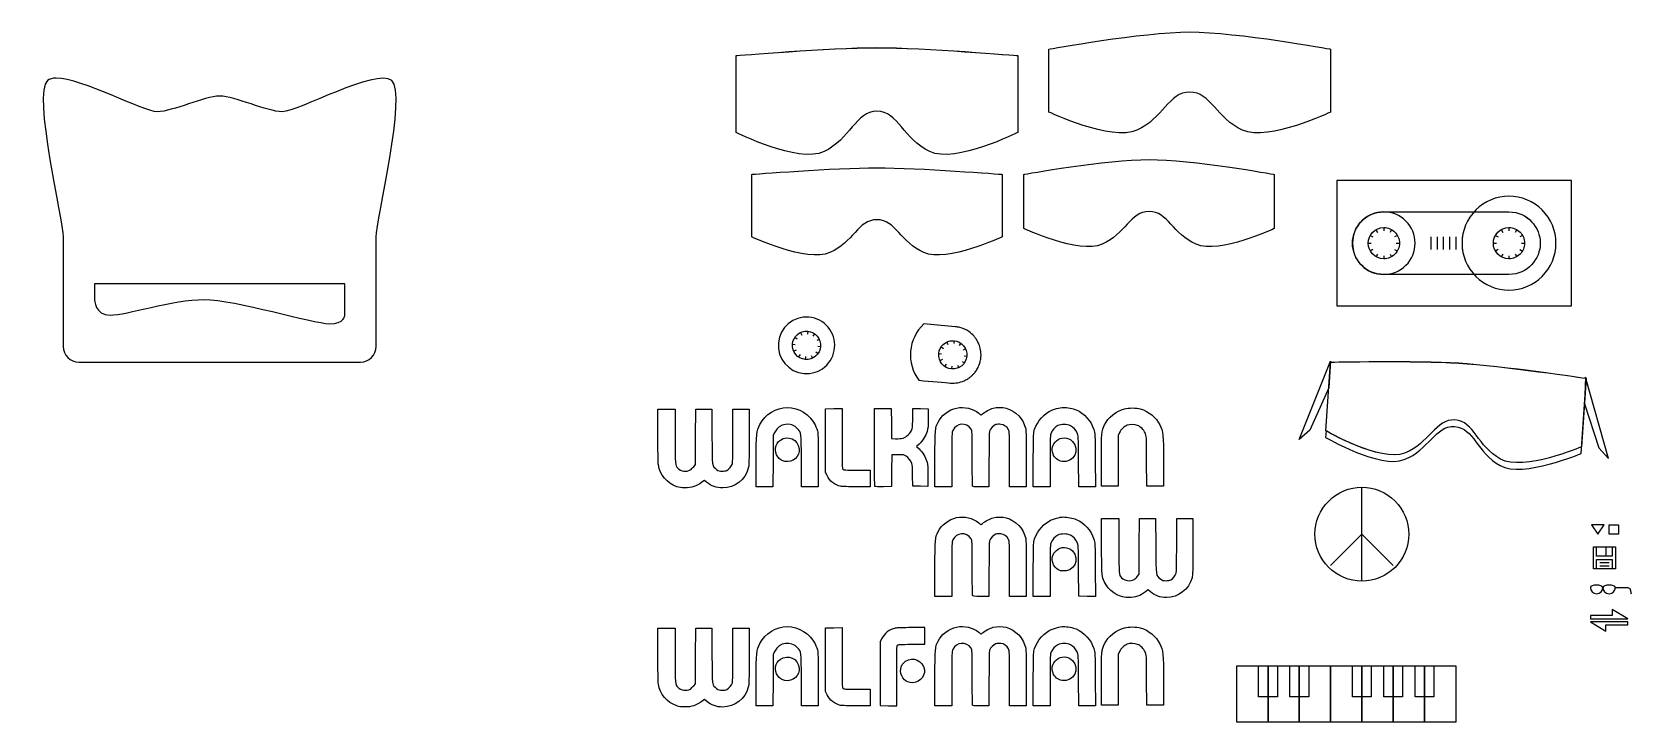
# Model space of a CAD drawing. Extents: x 40 to 551, y 75 to 295.
import ezdxf

# ---------------------------------------------------------------- set-up
doc = ezdxf.new("R2010")
doc.units = 0
doc.layers.add('Draft', color=7, linetype='CONTINUOUS')
doc.layers.add('Outline', color=7, linetype='CONTINUOUS')

msp = doc.modelspace()

# ---------------------------------------------------------------- linework, layer by layer
at = {"layer": 'Draft', "color": 7}
for points in [[(265, 263.406729), (265, 287.933751)], [(355, 287.933751), (355, 263.406729)], [(365, 269.899057), (365, 290)], [(455, 290), (455, 269.899057)], [(270, 229.999998), (270, 250)], [(350, 250), (350, 229.999998)], [(356.99256, 232.645831), (356.99256, 250)], [(436.99256, 250), (436.99256, 232.645831)], [(471.999598, 237.999719), (511.99974, 237.999719)], [(471.999998, 237.999998), (512, 237.999998)], [(467.669874, 230.500003), (468.535897, 230.000003)], [(469.499995, 232.330124), (469.999993, 231.464099)], [(471.999998, 233.000001), (471.999996, 232.000003)], [(474.500001, 232.33013), (474, 231.464107)], [(476.330122, 230.499997), (475.464097, 229.999999)], [(486.999996, 230), (486.999996, 226)], [(488.999997, 230), (488.999997, 226)], [(491, 230), (491, 226)], [(493, 230), (493, 226)], [(495, 230), (495, 226)], [(497, 230), (497, 226)], [(507.669876, 230.500003), (508.535898, 230.000002)], [(509.499996, 232.330112), (509.999993, 231.464088)], [(511.999999, 233.000001), (511.999997, 232.000003)], [(514.500002, 232.330129), (514.000001, 231.464107)], [(516.330122, 230.499985), (515.464097, 229.999988)], [(466.999998, 228.000002), (467.999996, 228)], [(468.535892, 225.999996), (467.669867, 225.499999)], [(475.464104, 226.000003), (476.330126, 225.500002)], [(475.999999, 228.000002), (476.999997, 228)], [(506.999999, 228.000002), (507.999997, 228)], [(508.535892, 225.999984), (507.669868, 225.499987)], [(515.464105, 226.000003), (516.330128, 225.500002)], [(516, 228.000002), (516.999998, 228)], [(470, 224.5359), (469.5, 223.669877)], [(471.999998, 224), (471.999996, 223.000002)], [(473.999996, 224.535895), (474.499993, 223.66987)], [(510.000002, 224.5359), (509.500001, 223.669877)], [(511.999999, 224), (511.999997, 223.000002)], [(513.999996, 224.535883), (514.499993, 223.669858)], [(140, 205), (140, 215), (60, 215), (60, 210.000001)], [(285.601019, 199.447639), (285.983394, 198.629522)], [(287.902468, 199.855552), (287.824555, 198.955854)], [(335.037206, 201.31198), (325.000011, 202.181372)], [(339.413666, 199.74349), (339.413198, 199.74349)], [(283.014414, 195.746603), (283.914113, 195.668691)], [(283.81188, 197.943669), (284.552085, 197.426346)], [(290.099532, 199.058096), (289.582209, 198.31789)], [(291.603499, 197.268935), (290.785382, 196.886559)], [(291.111718, 195.04541), (292.011416, 194.967497)], [(330.556999, 194.90147), (331.297204, 194.384148)], [(332.346209, 196.405436), (332.728584, 195.587319)], [(334.64764, 196.813338), (334.569728, 195.91364)], [(336.844651, 196.015897), (336.327328, 195.275692)], [(338.348689, 194.226732), (337.530572, 193.844356)], [(343.008915, 194.483621), (343.008915, 194.484086)], [(284.240432, 193.827535), (283.422314, 193.44516)], [(285.443628, 192.396222), (284.926306, 191.656016)], [(287.201273, 191.758249), (287.123362, 190.85855)], [(289.042419, 192.084572), (289.424794, 191.266454)], [(290.473753, 193.287765), (291.213959, 192.770443)], [(329.759587, 192.70439), (330.659285, 192.626477)], [(330.985622, 190.785332), (330.167504, 190.402957)], [(332.188748, 189.354023), (331.671425, 188.613818)], [(337.218872, 190.245567), (337.959077, 189.728243)], [(337.85689, 192.003196), (338.756589, 191.925284)], [(343.14005, 190.696568), (343.14005, 190.697035)], [(453.52131, 168.041749), (454.999992, 189.999999)], [(333.946446, 188.716035), (333.868534, 187.816336)], [(335.787609, 189.042369), (336.169984, 188.224251)], [(338.059377, 184.110415), (338.059843, 184.110881)], [(340.560276, 185.862305), (340.560276, 185.862772)], [(341.413822, 186.835318), (341.414288, 186.835317)], [(536.637391, 184.850865), (535.158709, 162.892616)], [(535.04994, 160.80315), (536.5284, 182.7615)], [(536.49688, 182.76615), (535.15898, 162.89242)], [(536.4969, 182.7665), (536.49688, 182.76615)], [(240.003, 166.66997), (240, 175), (242.7623, 175), (245.52459, 175), (245.52459, 166.27295)], [(251.46475, 156.5862), (251.99871, 157.24948), (252.04781, 166.12474), (252.09691, 175), (254.67318, 175), (257.24945, 175), (257.30005, 166.23836)], [(263.99642, 166.58364), (263.99739, 175), (266.58703, 175), (269.17668, 175), (269.17668, 166.05883)], [(294.06628, 153.73096), (293.60529, 154.71443), (293.60529, 164.90037), (293.60529, 175.08632), (296.2381, 175.13402), (298.87091, 175.18172), (298.87091, 165.60785)], [(309.2295, 162.77116), (309.2295, 175.17269), (311.90274, 175.17269), (314.57598, 175.17269), (314.62188, 170.38184), (314.66778, 165.591), (315.9626, 165.5348)], [(321.48718, 172.36014), (321.48718, 175.18215), (323.94735, 175.13425), (326.40752, 175.08635), (326.40752, 172.0651)], [(277.35208, 167.63119), (276.85889, 166.62681), (276.80789, 158.38309), (276.75689, 150.13938), (274.08874, 150.13938), (271.42058, 150.13938), (271.42358, 158.21045), (271.42364, 158.21045)], [(323.51297, 163.79644), (322.71532, 163.03777), (323.48133, 162.2933)], [(387.53475, 167.49868), (387.09159, 166.56194), (387.09159, 158.43702), (387.09159, 150.31209), (384.41562, 150.31209), (381.73965, 150.31209), (381.73963, 158.56267)], [(453.55207, 168.02441), (453.41255, 165.95219)], [(291.27461, 158.40269), (291.27461, 150.13938), (288.60487, 150.13938), (285.93513, 150.13938), (285.88573, 158.55574)], [(316.68973, 160.41017), (314.74093, 160.41117), (314.70433, 155.3182), (314.66773, 150.22522), (312.06801, 150.17772)], [(333.92126, 158.8148), (333.91726, 150.13948), (331.24129, 150.13948), (328.56533, 150.13948), (328.56554, 158.99428)], [(345.82985, 158.74588), (345.82985, 150.13948), (343.25868, 150.13948)], [(357.74223, 158.93579), (357.74223, 150.13948), (355.06626, 150.13948), (352.39029, 150.13948), (352.39029, 158.88978)], [(379.80221, 158.72215), (379.85841, 150.12688), (377.18269, 150.14838), (374.50696, 150.16988), (374.45466, 158.39837)], [(303.63093, 155.4914), (307.84835, 155.4914), (307.84835, 152.81543), (307.84835, 150.13946), (303.48911, 150.15836)], [(326.32119, 153.6984), (326.32119, 150.30257), (323.90822, 150.35047), (321.49525, 150.39837), (321.43495, 153.76491)], [(365.34234, 158.38315), (365.33834, 150.13944), (362.66237, 150.13944), (359.9864, 150.13944), (359.98659, 158.40274)], [(401.5936, 158.17463), (401.5936, 150.31208), (398.92559, 150.31208), (396.25758, 150.31208), (396.20648, 158.38315)], [(246.03851, 150.187), (246.03811, 150.187)], [(255.58905, 151.63016), (254.86335, 152.22107), (254.05241, 151.60207)], [(309.34888, 150.24962), (309.34891, 150.25021)], [(465, 120), (465, 150)], [(381.81788, 131.66997), (381.81488, 140), (384.57718, 140), (387.33947, 140), (387.33947, 131.27295)], [(393.27963, 121.5862), (393.81359, 122.24948), (393.86269, 131.12474), (393.91179, 140), (396.48806, 140), (399.06433, 140), (399.11493, 131.23836)], [(405.8113, 131.58364), (405.81228, 140), (408.40192, 140), (410.99157, 140), (410.99157, 131.05883)], [(455, 124.99999), (465, 135), (475, 124.99999)], [(333.92126, 123.8148), (333.91726, 115.13948), (331.24129, 115.13948), (328.56533, 115.13948), (328.56554, 123.99428)], [(345.82985, 123.74588), (345.82985, 115.13948), (343.25868, 115.13948)], [(357.74223, 123.93579), (357.74223, 115.13948), (355.06626, 115.13948), (352.39029, 115.13948), (352.39029, 123.88978)], [(365.34234, 123.38315), (365.33834, 115.13944), (362.66236, 115.13944), (359.98639, 115.13944), (359.98659, 123.40274)], [(379.80221, 123.72215), (379.85841, 115.12688), (377.18269, 115.14838), (374.50696, 115.16988), (374.45466, 123.39837)], [(541.000009, 125.94494), (544.00001, 125.94494)], [(541.000009, 124.94494), (544.00001, 124.94494)], [(546, 118), (550, 118)], [(387.8534, 115.187), (387.85299, 115.187)], [(397.40394, 116.63016), (396.67824, 117.22107), (395.8673, 116.60207)], [(240.003, 96.66997), (240, 105), (242.7623, 105), (245.52459, 105), (245.52459, 96.27295)], [(251.46475, 86.5862), (251.99871, 87.24948), (252.04781, 96.12474), (252.09691, 105), (254.67318, 105), (257.24945, 105), (257.30005, 96.23836)], [(263.99642, 96.58364), (263.9974, 105), (266.58704, 105), (269.17669, 105), (269.17669, 96.05883)], [(294.06628, 83.73096), (293.60529, 84.71443), (293.60529, 94.90037), (293.60529, 105.08632), (296.2381, 105.13402), (298.87091, 105.18172), (298.87091, 95.60785)], [(321.09321, 99.82978), (325.31063, 99.82978), (325.31063, 102.50575), (325.31063, 105.18172), (320.95139, 105.16282)], [(277.35208, 97.63119), (276.85889, 96.62681), (276.80789, 88.38309), (276.75689, 80.13938), (274.08874, 80.13938), (271.42058, 80.13938), (271.42358, 88.21045), (271.42364, 88.21045)], [(311.52856, 101.59022), (311.06757, 100.60675), (311.06757, 90.42081), (311.06757, 80.23486), (313.70038, 80.18716), (316.33319, 80.13946), (316.33319, 89.71333)], [(387.53475, 97.52851), (387.09159, 96.59177), (387.09159, 88.46685), (387.09159, 80.34192), (384.41562, 80.34192), (381.73965, 80.34192), (381.73963, 88.5925)], [(291.27461, 88.40269), (291.27461, 80.13938), (288.60487, 80.13938), (285.93513, 80.13938), (285.88573, 88.55574)], [(333.92126, 88.8148), (333.91726, 80.13948), (331.24129, 80.13948), (328.56533, 80.13948), (328.56554, 88.99428)], [(345.82985, 88.74588), (345.82985, 80.13948), (343.25868, 80.13948)], [(357.74223, 88.93579), (357.74223, 80.13948), (355.06626, 80.13948), (352.39029, 80.13948), (352.39029, 88.88978)], [(365.34234, 88.38315), (365.33834, 80.13944), (362.66236, 80.13944), (359.98638, 80.13944), (359.98659, 88.40274)], [(379.80221, 88.72215), (379.85841, 80.12688), (377.18269, 80.14838), (374.50696, 80.16988), (374.45466, 88.39837)], [(401.5936, 88.20446), (401.5936, 80.34191), (398.92559, 80.34191), (396.25758, 80.34191), (396.20648, 88.41298)], [(255.58906, 81.63016), (254.86336, 82.22107), (254.05242, 81.60207)], [(303.63093, 85.4914), (307.84835, 85.4914), (307.84835, 82.81543), (307.84835, 80.13946), (303.48911, 80.15836)], [(246.03852, 80.187), (246.03811, 80.187)]]:
    msp.add_lwpolyline(points, dxfattribs=at)
for points in [[(456.999998, 247.999625), (456.999998, 207.999999), (531.99956, 207.999999), (531.99956, 247.999625)], [(511.99991, 243.000072)], [(471.999598, 237.999719)], [(471.999766, 237.999863)], [(471.999998, 237.999998)], [(471.999766, 233.000166)], [(511.99991, 233.000166)], [(287.902276, 199.855724)], [(288.291805, 204.353953)], [(334.328336, 196.829565)], [(455, 190.26458), (454.47083, 181.7494), (448.4125, 168.27202), (445, 165.26458)], [(536.46145, 185.15772), (536.10288, 176.63365), (540.72787, 162.59967), (543.80937, 159.25389)], [(280.61209, 158.2707)], [(369.21586, 158.2547)], [(298.42326, 150.31737)], [(540.3906, 135), (542.39061, 138), (538.39061, 138)], [(544, 138), (547, 138), (547, 135), (544, 135)], [(480, 135)], [(539.00001, 130.94494), (546.00001, 130.94494), (546.00001, 123.94494), (539.00001, 123.94494)], [(540.00001, 130.94494), (543.00001, 130.94494), (543.00001, 127.94494), (540.00001, 127.94494), (540.00001, 130.94494), (545.00001, 130.94494), (545.00001, 127.94494), (540.00001, 127.94494)], [(369.21586, 123.2547)], [(540.00001, 126.94494), (545.00001, 126.94494), (545.00001, 123.94494), (540.00001, 123.94494)], [(538, 117.999999)], [(542, 118)], [(544.99995, 111.00017), (544.99995, 108.99977), (537.99986, 108.99977), (537.99986, 107.99983), (550.00017, 107.99983)], [(315.88554, 105.00381)], [(537.99986, 106.9999), (543.00007, 104.00008), (543.00007, 105.99996), (550.00017, 105.99996), (550.00017, 106.9999)], [(424.99999, 93), (434.99999, 93), (434.99999, 75), (424.99999, 75)], [(431.99999, 93), (437.99999, 93), (437.99999, 83), (431.99999, 83)], [(434.99999, 93), (444.99999, 93), (444.99999, 75), (434.99999, 75)], [(441.99999, 93), (447.99999, 93), (447.99999, 83), (441.99999, 83)], [(444.99999, 93), (454.99999, 93), (454.99999, 75), (444.99999, 75)], [(454.99999, 93), (464.99999, 93), (464.99999, 75), (454.99999, 75)], [(461.99999, 93), (467.99999, 93), (467.99999, 83), (461.99999, 83)], [(464.99999, 93), (474.99999, 93), (474.99999, 75), (464.99999, 75)], [(471.99999, 93), (477.99999, 93), (477.99999, 83), (471.99999, 83)], [(474.99999, 93), (484.99999, 93), (484.99999, 75), (474.99999, 75)], [(481.99999, 93), (487.99999, 93), (487.99999, 83), (481.99999, 83)], [(484.99999, 93), (494.99999, 93), (494.99999, 75), (484.99999, 75)], [(280.61209, 88.2707)], [(320.61209, 87.60925)], [(369.21586, 88.2547)], [(298.42326, 80.31737)]]:
    msp.add_lwpolyline(points, close=True, dxfattribs=at)
for points in [[(365, 290), (365, 290), (394.88328, 295.484926), (410, 295.484926)], [(410, 295.484926), (425.11674, 295.484926), (455, 290), (455, 290)], [(265, 287.933751), (265, 287.933751), (294.88327, 290.496313), (310, 290.496313)], [(265, 287.933751), (265, 287.933751), (294.97662, 290.447293), (310, 290.447293)], [(310, 290.496313), (325.11674, 290.496313), (355, 287.933751), (355, 287.933751)], [(310, 290.447293), (325.02338, 290.447293), (355, 287.933751), (355, 287.933751)], [(410, 276.271998), (403.2396, 276.271998), (401.45929, 267.825149), (393.125, 264.107668)], [(426.875, 264.107668), (418.54072, 267.825149), (416.76041, 276.271998), (410, 276.271998)], [(310, 270.154217), (303.2396, 270.154217), (301.45928, 261.210939), (293.125, 257.274976)], [(326.875, 257.274976), (318.54072, 261.210939), (316.76041, 270.154217), (310, 270.154217)], [(393.125, 264.107668), (384.79072, 260.390191), (365, 269.899057), (365, 269.899057)], [(455, 269.899057), (455, 269.899057), (435.20928, 260.390191), (426.875, 264.107668)], [(293.125, 257.274976), (284.79072, 253.339016), (265, 263.406729), (265, 263.406729)], [(355, 263.406729), (355, 263.406729), (335.20928, 253.339016), (326.875, 257.274976)], [(270, 250), (270, 250), (296.56291, 252.089583), (310, 252.089583)], [(310, 252.089583), (323.4371, 252.089583), (350, 250), (350, 250)], [(356.99256, 250), (356.99256, 250), (383.55547, 254.735416), (396.99256, 254.735416)], [(396.99256, 254.735416), (410.42966, 254.735416), (436.99256, 250), (436.99256, 250)], [(511.99991, 243.000072), (508.021621, 243.000104), (504.206264, 241.419749), (501.393189, 238.606674)], [(522.606631, 238.606674), (519.793556, 241.419749), (515.978199, 243.000104), (511.99991, 243.000072)], [(310, 235.502083), (303.99075, 235.502083), (302.40825, 228.209489), (295, 224.999999)], [(325, 224.999999), (317.59175, 228.209489), (316.00925, 235.502083), (310, 235.502083)], [(396.99256, 238.147916), (390.98331, 238.147916), (389.40081, 230.855322), (381.99256, 227.645832)], [(411.99256, 227.645832), (404.58431, 230.855322), (403.00181, 238.147916), (396.99256, 238.147916)], [(461.999698, 227.999811), (461.999698, 232.999811), (465.999598, 237.999716), (471.999598, 237.999719)], [(471.999766, 237.999863), (466.476991, 237.999811), (461.99991, 233.522729), (461.99986, 227.999954)], [(461.999999, 227.999997), (461.999999, 232.999997), (465.999999, 237.999997), (471.999998, 237.999998)], [(479.071074, 235.071112), (477.195622, 236.946468), (474.651988, 237.999975), (471.999766, 237.999863)], [(482.000188, 227.999954), (482.000164, 230.652176), (480.946527, 233.195756), (479.071074, 235.071112)], [(501.393189, 238.606674), (498.580114, 235.7936), (496.999759, 231.978243), (496.99979, 227.999954)], [(511.99974, 237.999719), (517.99974, 237.999719), (521.99965, 232.999811), (521.99965, 227.999811)], [(512, 237.999998), (518, 237.999999), (522, 232.999997), (522, 227.999997)], [(527.00003, 227.999954), (527.000061, 231.978243), (525.419706, 235.7936), (522.606631, 238.606674)], [(295, 224.999999), (287.59175, 221.79051), (270, 229.999998), (270, 229.999998)], [(350, 229.999998), (350, 229.999998), (332.40825, 221.79051), (325, 224.999999)], [(381.99256, 227.645832), (374.58431, 224.436343), (356.99256, 232.645831), (356.99256, 232.645831)], [(436.99256, 232.645831), (436.99256, 232.645831), (419.40081, 224.436343), (411.99256, 227.645832)], [(467.00007, 227.999954), (466.999953, 230.761342), (469.238378, 232.999998), (471.999766, 233.000166)], [(471.999766, 233.000166), (473.325922, 233.000222), (474.597778, 232.473434), (475.535512, 231.5357)], [(475.535512, 231.5357), (476.473246, 230.597966), (477.000034, 229.32611), (476.999978, 227.999954)], [(507.00021, 227.999954), (507.000093, 230.761343), (509.238521, 233), (511.99991, 233.000166)], [(511.99991, 233.000166), (513.326066, 233.000222), (514.597921, 232.473433), (515.535655, 231.535699)], [(515.535655, 231.535699), (516.473388, 230.597965), (517.000176, 229.32611), (517.00012, 227.999954)], [(471.999598, 217.999905), (465.999598, 217.999902), (461.999698, 222.999813), (461.999698, 227.999811)], [(461.99986, 227.999954), (461.999911, 222.47718), (466.476992, 218.000099), (471.999766, 218.000047)], [(471.999998, 218), (465.999999, 217.999997), (461.999999, 222.999997), (461.999999, 227.999997)], [(471.999766, 222.999744), (469.238379, 222.999912), (466.999954, 225.238567), (467.00007, 227.999954)], [(476.999978, 227.999954), (477.000034, 226.673798), (476.473245, 225.401943), (475.535511, 224.464209)], [(479.071074, 220.928797), (480.946526, 222.804153), (482.000163, 225.347732), (482.000188, 227.999954)], [(496.99979, 227.999954), (496.999758, 224.021665), (498.580114, 220.206308), (501.393189, 217.393233)], [(511.99991, 222.999744), (509.238521, 222.99991), (507.000094, 225.238565), (507.00021, 227.999954)], [(521.99965, 227.999811), (521.99965, 222.999813), (517.99974, 217.999905), (511.99974, 217.999905)], [(522, 227.999997), (522, 222.999997), (518, 218), (512, 218)], [(517.00012, 227.999954), (517.000176, 226.673799), (516.473387, 225.401943), (515.535654, 224.46421)], [(522.606631, 217.393233), (525.419706, 220.206308), (527.000062, 224.021665), (527.00003, 227.999954)], [(475.535511, 224.464209), (474.597777, 223.526476), (473.325922, 222.999688), (471.999766, 222.999744)], [(471.999766, 218.000047), (474.651988, 217.999935), (477.195621, 219.053441), (479.071074, 220.928797)], [(515.535654, 224.46421), (514.597921, 223.526477), (513.326065, 222.999688), (511.99991, 222.999744)], [(511.99974, 217.999905), (505.99974, 217.999905), (477.999598, 217.999907), (471.999598, 217.999905)], [(512, 218), (506, 218), (477.999997, 218), (471.999998, 218)], [(501.393189, 217.393233), (504.206264, 214.580158), (508.021621, 212.999803), (511.99991, 212.999835)], [(511.99991, 212.999835), (515.978199, 212.999803), (519.793556, 214.580158), (522.606631, 217.393233)], [(60, 210.000001), (60, 210.000001), (60.000001, 205.000001), (65, 205.000001)], [(65, 205.000001), (69.999999, 205.000001), (85, 210.000001), (95, 210.000001)], [(95, 210.000001), (105, 210.000001), (130, 202.271791), (135, 202.271791)], [(135, 202.271791), (140, 202.271791), (140, 205), (140, 205)], [(288.291805, 204.353953), (283.322958, 204.78419), (278.946114, 201.104969), (278.515786, 196.13613)], [(283.014477, 195.746561), (283.229513, 198.230992), (285.417841, 200.070715), (287.902276, 199.855724)], [(287.902276, 199.855724), (289.095423, 199.752453), (290.19867, 199.17941), (290.96929, 198.262672)], [(294.425682, 201.168025), (292.884447, 203.001401), (290.678019, 204.147417), (288.291805, 204.353953)], [(296.510088, 194.577895), (296.716702, 196.964101), (295.966916, 199.33465), (294.425682, 201.168025)], [(325.000011, 202.181372), (322.565008, 199.902558), (321.056228, 196.805571), (320.762619, 193.483519)], [(336.496492, 201.069309), (336.030049, 201.185633), (335.543285, 201.268154), (335.037206, 201.31198)], [(339.413198, 199.74349), (338.561814, 200.339934), (337.584716, 200.797918), (336.496492, 201.069309)], [(341.040021, 198.271137), (340.565658, 198.820419), (340.021764, 199.317447), (339.413666, 199.74349)], [(278.515786, 196.13613), (278.085551, 191.167283), (281.764771, 186.79044), (286.73361, 186.360113)], [(287.123139, 190.858342), (284.63873, 191.073633), (282.799232, 193.262148), (283.014477, 195.746561)], [(292.011398, 194.967464), (291.908127, 193.774317), (291.335084, 192.671071), (290.418346, 191.900451)], [(290.96929, 198.262672), (291.73991, 197.345933), (292.11477, 196.160602), (292.011398, 194.967464)], [(293.323847, 188.444182), (295.157301, 189.985323), (296.30343, 192.191692), (296.510088, 194.577895)], [(329.759608, 192.704175), (329.963979, 195.065155), (331.958814, 196.866416), (334.328336, 196.829565)], [(334.328336, 196.829565), (334.434892, 196.828044), (334.54136, 196.822752), (334.647541, 196.813698)], [(334.647541, 196.813698), (335.840702, 196.710411), (336.943955, 196.137342), (337.714565, 195.220575)], [(337.714565, 195.220575), (338.485175, 194.303807), (338.860009, 193.118449), (338.756598, 191.925299)], [(341.316291, 197.935132), (341.226952, 198.049178), (341.13499, 198.16118), (341.040021, 198.271137)], [(341.817965, 197.229055), (341.662367, 197.471577), (341.49484, 197.707226), (341.316291, 197.935132)], [(342.438173, 196.095976), (342.258361, 196.486239), (342.051366, 196.865282), (341.817965, 197.229055)], [(342.761111, 195.301698), (342.66592, 195.570799), (342.558048, 195.835806), (342.438173, 196.095976)], [(343.008915, 194.484086), (342.939081, 194.759845), (342.856323, 195.032599), (342.761111, 195.301698)], [(343.286119, 192.381726), (343.277559, 193.087714), (343.18345, 193.794362), (343.008915, 194.483621)], [(290.418346, 191.900451), (289.501608, 191.129832), (288.316277, 190.754971), (287.123139, 190.858342)], [(320.762619, 193.483519), (320.480186, 190.160807), (321.433298, 186.85067), (323.439456, 184.186928)], [(333.868665, 187.816243), (331.384219, 188.031332), (329.544537, 190.219728), (329.759608, 192.704175)], [(338.756598, 191.925299), (338.541508, 189.440853), (336.353112, 187.601171), (333.868665, 187.816243)], [(342.505836, 188.673542), (342.789915, 189.308273), (343.0001, 189.973162), (343.130713, 190.651304)], [(343.130713, 190.651304), (343.133785, 190.666506), (343.137333, 190.681353), (343.14005, 190.696568)], [(343.14005, 190.697035), (343.166601, 190.83909), (343.189522, 190.981893), (343.209117, 191.124975)], [(343.209117, 191.124975), (343.227634, 191.261589), (343.242932, 191.398331), (343.254852, 191.535647)], [(343.254852, 191.535647), (343.267041, 191.676225), (343.276471, 191.816921), (343.280984, 191.957986)], [(343.280984, 191.957986), (343.286329, 192.099025), (343.287926, 192.240499), (343.286119, 192.381726)], [(454.999992, 189.999999), (454.999992, 189.999999), (482.261064, 190.584478), (495.973183, 189.719611)], [(454.999992, 189.999999), (454.999992, 189.999999), (482.342786, 190.535252), (495.970227, 189.675725)], [(454.999992, 189.999996), (454.999992, 189.999996), (482.342786, 190.535249), (495.970227, 189.675722)], [(495.970227, 189.675725), (509.597668, 188.816198), (536.637391, 184.850865), (536.637391, 184.850865)], [(495.970227, 189.675722), (509.597668, 188.816195), (536.637391, 184.850862), (536.637391, 184.850862)], [(495.973183, 189.719611), (509.685309, 188.854743), (536.637391, 184.850865), (536.637391, 184.850865)], [(286.73361, 186.360113), (289.119806, 186.153377), (291.490392, 186.903042), (293.323847, 188.444182)], [(323.439456, 184.186928), (327.166492, 183.864182), (331.972663, 183.447918), (333.478524, 183.317516)], [(333.478524, 183.317516), (335.088837, 183.178068), (336.572359, 183.455584), (337.87365, 184.029191)], [(337.87365, 184.029191), (337.935515, 184.05651), (337.998334, 184.081784), (338.059377, 184.110415)], [(338.059843, 184.110881), (338.194319, 184.173925), (338.326657, 184.239872), (338.456982, 184.309218)], [(338.456982, 184.309218), (338.847938, 184.517265), (339.219793, 184.753378), (339.57093, 185.013426)], [(339.57093, 185.013426), (339.687806, 185.099981), (339.80314, 185.189045), (339.915336, 185.280832)], [(339.915336, 185.280832), (340.027692, 185.372761), (340.137737, 185.467188), (340.245274, 185.564101)], [(340.245274, 185.564101), (340.352711, 185.660937), (340.45777, 185.76076), (340.560276, 185.862305)], [(340.560276, 185.862772), (340.662857, 185.964397), (340.76287, 186.06796), (340.860347, 186.174043)], [(340.860347, 186.174043), (341.055175, 186.386045), (341.240127, 186.607121), (341.413822, 186.835318)], [(341.414288, 186.835317), (341.674841, 187.177732), (341.910868, 187.537624), (342.12083, 187.910532)], [(342.12083, 187.910532), (342.260878, 188.159265), (342.389629, 188.413895), (342.505836, 188.673542)], [(536.5284, 182.7615), (536.5284, 182.7615), (536.497, 182.7665), (536.4969, 182.7665)], [(272.62948, 170.08942), (274.23067, 173.27165), (277.87897, 175.52799), (281.40207, 175.51493)], [(281.40207, 175.51493), (285.0417, 175.50143), (288.64042, 173.22952), (290.23259, 169.9401)], [(329.54931, 170.85661), (330.50705, 172.85385), (333.13427, 174.84912), (335.4366, 175.32778)], [(335.4366, 175.32778), (337.96947, 175.85436), (340.75009, 175.20551), (342.54514, 173.66902)], [(343.77488, 173.4622), (344.54022, 174.12859), (346.21328, 175.01437), (347.18434, 175.2673)], [(347.18434, 175.2673), (348.38302, 175.57952), (350.13446, 175.58623), (351.26811, 175.283)], [(351.26811, 175.283), (354.33828, 174.46166), (356.91733, 171.73889), (357.55388, 168.64697)], [(360.15816, 167.59599), (360.61632, 170.07931), (362.69649, 172.90804), (365.01072, 174.19475)], [(365.01072, 174.19475), (366.29518, 174.9089), (368.43845, 175.51798), (369.66704, 175.51798)], [(369.66704, 175.51798), (370.69975, 175.51798), (372.81827, 175.1123), (373.66934, 174.75157)], [(373.66934, 174.75157), (376.25376, 173.65616), (378.41891, 171.25868), (379.36725, 168.44225)], [(382.78351, 169.97252), (383.82073, 172.20083), (386.57531, 174.42752), (389.11205, 175.08825)], [(389.11205, 175.08825), (390.4208, 175.42914), (392.99086, 175.41975), (394.18177, 175.06975)], [(394.18177, 175.06975), (396.87927, 174.27694), (399.28571, 172.31706), (400.41476, 169.99341)], [(271.42364, 158.21045), (271.42664, 167.33535), (271.47334, 167.79171), (272.62948, 170.08942)], [(284.68411, 168.70636), (282.64209, 171.0321), (278.74114, 170.46006), (277.35208, 167.63119)], [(285.88573, 158.55574), (285.83113, 167.85802), (285.89373, 167.32859), (284.68411, 168.70636)], [(290.23259, 169.9401), (290.6134, 169.15336), (291.00363, 168.09484), (291.09979, 167.58783)], [(320.02485, 166.77349), (321.29796, 168.01493), (321.48718, 168.73783), (321.48718, 172.36014)], [(326.40752, 172.0651), (326.40752, 169.42681), (326.35902, 168.88974), (326.02503, 167.82817)], [(328.56554, 158.99428), (328.56554, 168.60402), (328.58574, 168.84712), (329.54931, 170.85661)], [(340.10561, 168.5697), (338.70797, 170.83113), (335.36463, 170.60925), (334.24378, 168.18069)], [(342.54514, 173.66902), (342.91014, 173.35659), (343.2428, 173.10097), (343.28439, 173.10097)], [(343.28439, 173.10097), (343.32599, 173.10097), (343.5467, 173.26353), (343.77488, 173.4622)], [(348.04515, 170.01234), (347.30612, 169.76844), (346.28598, 168.72131), (346.02538, 167.93913)], [(349.56094, 170.11441), (349.05543, 170.16661), (348.37333, 170.12041), (348.04515, 170.01234)], [(352.03632, 168.37129), (351.53794, 169.40079), (350.69003, 169.99788), (349.56094, 170.11441)], [(357.55388, 168.64697), (357.67548, 168.0563), (357.74223, 164.61486), (357.74223, 158.93579)], [(367.84188, 169.70241), (366.92686, 169.21306), (366.12856, 168.35737), (365.6974, 167.40376)], [(371.89899, 169.66471), (370.83239, 170.22349), (368.85067, 170.2419), (367.84188, 169.70241)], [(374.03547, 167.40375), (373.55352, 168.42439), (372.85452, 169.16412), (371.89899, 169.66471)], [(381.73963, 158.56267), (381.73963, 167.58768), (381.75583, 167.76473), (382.78351, 169.97252)], [(390.02653, 169.8337), (388.98824, 169.41576), (388.00642, 168.49571), (387.53475, 167.49868)], [(393.33084, 169.7774), (392.53012, 170.11939), (390.80915, 170.14871), (390.02653, 169.8337)], [(395.74627, 167.35916), (395.29203, 168.36398), (394.28902, 169.36816), (393.33084, 169.7774)], [(400.41476, 169.99341), (401.525, 167.70849), (401.5936, 167.02068), (401.5936, 158.17463)], [(478.55468, 158.8534), (486.35185, 161.90031), (488.50569, 169.80542), (494.63794, 169.41864)], [(494.74697, 171.50792), (488.61473, 171.8947), (486.46037, 163.9901), (478.6632, 160.94319)], [(494.746801, 171.50799), (488.614558, 171.89477), (486.460498, 163.989997), (478.663327, 160.943085)], [(494.63794, 169.41864), (500.77018, 169.03186), (501.84573, 160.92333), (509.16832, 156.92277)], [(509.277352, 159.01216), (501.954766, 163.012724), (500.879049, 171.121209), (494.746801, 171.50799)], [(509.27735, 159.01204), (501.95477, 163.01261), (500.87922, 171.12114), (494.74697, 171.50792)], [(240.1764, 157.13143), (240.0829, 157.79611), (240.00489, 162.08845), (240.003, 166.66997)], [(245.52459, 166.27295), (245.52459, 156.96436), (245.51419, 157.09026), (246.36546, 156.12036)], [(257.30005, 166.23836), (257.35735, 156.31835), (257.27935, 156.86686), (258.79655, 155.70965)], [(263.81436, 157.51516), (263.92927, 157.92894), (263.99581, 161.24337), (263.99642, 166.58364)], [(269.17668, 166.05883), (269.17668, 158.58278), (269.13328, 156.95116), (268.91204, 156.10161)], [(278.3367, 159.73256), (277.07292, 161.49234), (277.44284, 163.91132), (279.1535, 165.07374)], [(279.1535, 165.07374), (281.5958, 166.73333), (284.76422, 165.28983), (285.16951, 162.3329)], [(291.09979, 167.58783), (291.20251, 167.04616), (291.27461, 163.25824), (291.27461, 158.40269)], [(298.87091, 165.60785), (298.87091, 157.13453), (298.90211, 156.00281), (299.14221, 155.7627)], [(315.9626, 165.5348), (318.0294, 165.4451), (318.95073, 165.72608), (320.02485, 166.77349)], [(326.02503, 167.82817), (325.56939, 166.37998), (324.60948, 164.83937), (323.51297, 163.79644)], [(334.24378, 168.18069), (333.94748, 167.53869), (333.92479, 166.87992), (333.92126, 158.8148)], [(340.47791, 159.32647), (340.47791, 167.87502), (340.47391, 167.97373), (340.10561, 168.5697)], [(346.02538, 167.93913), (345.89024, 167.53351), (345.82985, 164.69433), (345.82985, 158.74588)], [(352.39029, 158.88978), (352.39029, 167.35883), (352.37889, 167.66357), (352.03632, 168.37129)], [(359.98659, 158.40274), (359.98659, 163.13815), (360.05979, 167.06307), (360.15816, 167.59599)], [(365.6974, 167.40376), (365.36008, 166.65771), (365.34598, 166.29959), (365.34234, 158.38315)], [(366.2939, 160.65412), (365.73506, 162.23807), (366.11204, 163.71067), (367.36571, 164.84095)], [(367.36571, 164.84095), (368.83355, 166.16431), (371.0892, 166.0856), (372.50468, 164.66163)], [(372.50468, 164.66163), (375.11543, 162.03521), (372.90624, 157.7315), (369.21586, 158.2547)], [(374.45466, 158.39837), (374.40396, 166.37244), (374.39096, 166.65088), (374.03547, 167.40375)], [(379.36725, 168.44225), (379.73356, 167.35434), (379.74784, 167.0354), (379.80221, 158.72215)], [(396.20648, 158.38315), (396.15538, 166.452), (396.15528, 166.45447), (395.74627, 167.35916)], [(453.41255, 165.95219), (453.41255, 165.95219), (470.75751, 155.80649), (478.55468, 158.8534)], [(478.663327, 160.943085), (470.866159, 157.896173), (453.52131, 168.041749), (453.52131, 168.041749)], [(478.6632, 160.94319), (470.90577, 157.91181), (453.72728, 167.92212), (453.55207, 168.02441)], [(280.61209, 158.2707), (279.60486, 158.45997), (278.94715, 158.88252), (278.3367, 159.73256)], [(285.16951, 162.3329), (285.50009, 159.92107), (283.11984, 157.79946), (280.61209, 158.2707)], [(309.34891, 150.25021), (309.28321, 150.31591), (309.2295, 155.95031), (309.2295, 162.77116)], [(319.35826, 159.92172), (318.67452, 160.38432), (318.54109, 160.40874), (316.68973, 160.41017)], [(321.16231, 157.64938), (320.79397, 158.54759), (320.10311, 159.41779), (319.35826, 159.92172)], [(323.48133, 162.2933), (324.56113, 161.24384), (325.57423, 159.6024), (325.97713, 158.24953)], [(340.58271, 150.41257), (340.52511, 150.56276), (340.47791, 154.57402), (340.47791, 159.32647)], [(369.21586, 158.2547), (367.91014, 158.43982), (366.73456, 159.40517), (366.2939, 160.65412)], [(509.16832, 156.92277), (516.49091, 152.9222), (535.04994, 160.80315), (535.04994, 160.80315)], [(535.15898, 162.89242), (535.15898, 162.89242), (516.59994, 155.01148), (509.27735, 159.01204)], [(535.158709, 162.892616), (535.158709, 162.892616), (516.599939, 155.011596), (509.277352, 159.01216)], [(246.03811, 150.187), (242.93292, 151.24578), (240.61859, 153.98759), (240.1764, 157.13143)], [(246.36546, 156.12036), (247.24029, 155.12365), (249.31069, 154.82), (250.3602, 155.53448)], [(250.3602, 155.53448), (250.67403, 155.74813), (251.17107, 156.2214), (251.46475, 156.5862)], [(258.79655, 155.70965), (259.44028, 155.21867), (259.66837, 155.14603), (260.56652, 155.14603)], [(260.56652, 155.14603), (261.13357, 155.14603), (261.81521, 155.2586), (262.08126, 155.39618)], [(268.91204, 156.10161), (267.94735, 152.39792), (264.56983, 149.79409), (260.73032, 149.79409)], [(262.08126, 155.39618), (262.78437, 155.75977), (263.60578, 156.76407), (263.81436, 157.51516)], [(298.42326, 150.31731), (296.55331, 150.68805), (294.87698, 152.00144), (294.06628, 153.73096)], [(299.14221, 155.7627), (299.37403, 155.53087), (300.02709, 155.4914), (303.63093, 155.4914)], [(321.43495, 153.76491), (321.39675, 155.89806), (321.29689, 157.3212), (321.16231, 157.64938)], [(325.97713, 158.24953), (326.26997, 157.26624), (326.32119, 156.58864), (326.32119, 153.6984)], [(248.64397, 149.79855), (247.57696, 149.80155), (246.85081, 149.91003), (246.03851, 150.187)], [(254.05241, 151.60207), (252.3601, 150.3103), (250.80593, 149.79204), (248.64397, 149.79855)], [(260.73032, 149.79409), (258.69629, 149.79409), (257.17815, 150.33626), (255.58905, 151.63016)], [(303.48911, 150.15836), (301.09153, 150.16876), (298.8119, 150.24036), (298.42326, 150.31737)], [(312.06801, 150.17772), (310.63817, 150.15162), (309.41456, 150.18372), (309.34888, 150.24962)], [(343.25868, 150.13948), (341.07336, 150.13948), (340.67177, 150.18048), (340.58271, 150.41257)], [(454.393398, 145.606602), (457.206444, 148.419647), (461.021753, 150), (465, 150)], [(465, 150), (468.978247, 150), (472.793556, 148.419647), (475.606602, 145.606602)], [(450, 135), (450, 138.978247), (451.580353, 142.793556), (454.393398, 145.606602)], [(475.606602, 145.606602), (478.419647, 142.793556), (480, 138.978247), (480, 135)], [(329.54931, 135.85661), (330.50705, 137.85385), (333.13427, 139.84912), (335.4366, 140.32778)], [(335.4366, 140.32778), (337.96947, 140.85436), (340.75009, 140.20551), (342.54514, 138.66902)], [(342.54514, 138.66902), (342.91014, 138.35659), (343.2428, 138.10097), (343.28439, 138.10097)], [(343.28439, 138.10097), (343.32599, 138.10097), (343.5467, 138.26353), (343.77488, 138.4622)], [(343.77488, 138.4622), (344.54022, 139.12859), (346.21328, 140.01437), (347.18434, 140.2673)], [(347.18434, 140.2673), (348.38302, 140.57952), (350.13446, 140.58623), (351.26811, 140.283)], [(351.26811, 140.283), (354.33828, 139.46166), (356.91733, 136.73889), (357.55388, 133.64697)], [(360.15816, 132.59599), (360.61632, 135.07931), (362.69649, 137.90804), (365.01072, 139.19475)], [(365.01072, 139.19475), (366.29518, 139.9089), (368.43845, 140.51798), (369.66704, 140.51798)], [(369.66704, 140.51798), (370.69975, 140.51798), (372.81827, 140.1123), (373.66934, 139.75157)], [(373.66934, 139.75157), (376.25376, 138.65616), (378.41891, 136.25868), (379.36725, 133.44225)], [(328.56554, 123.99428), (328.56554, 133.60402), (328.58574, 133.84712), (329.54931, 135.85661)], [(334.24378, 133.18069), (333.94748, 132.53869), (333.92479, 131.87992), (333.92126, 123.8148)], [(340.10561, 133.5697), (338.70797, 135.83113), (335.36463, 135.60925), (334.24378, 133.18069)], [(340.47791, 124.32647), (340.47791, 132.87502), (340.47391, 132.97373), (340.10561, 133.5697)], [(346.02538, 132.93913), (345.89024, 132.53351), (345.82985, 129.69433), (345.82985, 123.74588)], [(348.04515, 135.01234), (347.30612, 134.76844), (346.28598, 133.72131), (346.02538, 132.93913)], [(349.56094, 135.11441), (349.05543, 135.16661), (348.37333, 135.12041), (348.04515, 135.01234)], [(352.03632, 133.37129), (351.53794, 134.40079), (350.69003, 134.99788), (349.56094, 135.11441)], [(352.39029, 123.88978), (352.39029, 132.35883), (352.37889, 132.66357), (352.03632, 133.37129)], [(357.55388, 133.64697), (357.67548, 133.0563), (357.74223, 129.61486), (357.74223, 123.93579)], [(367.84188, 134.70241), (366.92686, 134.21306), (366.12856, 133.35737), (365.6974, 132.40376)], [(371.89899, 134.66471), (370.83239, 135.22349), (368.85067, 135.2419), (367.84188, 134.70241)], [(374.03547, 132.40375), (373.55352, 133.42439), (372.85452, 134.16412), (371.89899, 134.66471)], [(379.36725, 133.44225), (379.73356, 132.35434), (379.74784, 132.0354), (379.80221, 123.72215)], [(454.393398, 124.393398), (451.580353, 127.206444), (450, 131.021753), (450, 135)], [(480, 135), (480, 131.021753), (478.419647, 127.206444), (475.606602, 124.393398)], [(359.98659, 123.40274), (359.98659, 128.13815), (360.05979, 132.06307), (360.15816, 132.59599)], [(365.6974, 132.40376), (365.36008, 131.65771), (365.34598, 131.29959), (365.34234, 123.38315)], [(366.2939, 125.65412), (365.73506, 127.23807), (366.11204, 128.71067), (367.36571, 129.84095)], [(367.36571, 129.84095), (368.83355, 131.16431), (371.0892, 131.0856), (372.50468, 129.66163)], [(372.50468, 129.66163), (375.11543, 127.03521), (372.90624, 122.7315), (369.21586, 123.2547)], [(374.45466, 123.39837), (374.40396, 131.37244), (374.39096, 131.65088), (374.03547, 132.40375)], [(381.99128, 122.13143), (381.89778, 122.79611), (381.81977, 127.08845), (381.81788, 131.66997)], [(387.33947, 131.27295), (387.33947, 121.96436), (387.32907, 122.09026), (388.18034, 121.12036)], [(399.11493, 131.23836), (399.17223, 121.31835), (399.09423, 121.86686), (400.61143, 120.70965)], [(405.62924, 122.51516), (405.74415, 122.92894), (405.81069, 126.24337), (405.8113, 131.58364)], [(410.99157, 131.05883), (410.99157, 123.58278), (410.94817, 121.95116), (410.72693, 121.10161)], [(340.58271, 115.41257), (340.52511, 115.56276), (340.47791, 119.57402), (340.47791, 124.32647)], [(369.21586, 123.2547), (367.91014, 123.43982), (366.73456, 124.40517), (366.2939, 125.65412)], [(465, 120), (461.021753, 120), (457.206444, 121.580353), (454.393398, 124.393398)], [(475.606602, 124.393398), (472.793556, 121.580353), (468.978247, 120), (465, 120)], [(387.85299, 115.187), (384.7478, 116.24578), (382.43347, 118.98759), (381.99128, 122.13143)], [(388.18034, 121.12036), (389.05517, 120.12365), (391.12557, 119.82), (392.17508, 120.53448)], [(392.17508, 120.53448), (392.48891, 120.74813), (392.98595, 121.2214), (393.27963, 121.5862)], [(400.61143, 120.70965), (401.25516, 120.21867), (401.48325, 120.14603), (402.3814, 120.14603)], [(402.3814, 120.14603), (402.94845, 120.14603), (403.63009, 120.2586), (403.89614, 120.39618)], [(410.72693, 121.10161), (409.76224, 117.39792), (406.38472, 114.79409), (402.54521, 114.79409)], [(403.89614, 120.39618), (404.59925, 120.75977), (405.42066, 121.76407), (405.62924, 122.51516)], [(541.999999, 118.000001), (541.999998, 119.000002), (538, 119), (538, 117.999999)], [(538, 117.999999), (538, 116.999998), (538.79815, 116), (540, 116)], [(540, 116), (541.20185, 116), (542, 117), (541.999999, 118.000001)], [(545.999999, 118.000002), (545.999998, 119.000003), (542, 119.000001), (542, 118)], [(542, 118), (542, 116.999999), (542.79815, 116.000001), (544, 116.000001)], [(544, 116.000001), (545.20185, 116.000001), (546, 117.000001), (545.999999, 118.000002)], [(550, 118), (551.000002, 117.999999), (551.000001, 115.999999), (551.000001, 115.999999)], [(343.25868, 115.13948), (341.07336, 115.13948), (340.67177, 115.18048), (340.58271, 115.41257)], [(390.45886, 114.79855), (389.39185, 114.80155), (388.6657, 114.91003), (387.8534, 115.187)], [(395.8673, 116.60207), (394.17499, 115.3103), (392.62082, 114.79204), (390.45886, 114.79855)], [(402.54521, 114.79409), (400.51118, 114.79409), (398.99304, 115.33626), (397.40394, 116.63016)], [(272.62948, 100.08942), (274.23067, 103.27165), (277.87897, 105.52799), (281.40207, 105.51493)], [(281.40207, 105.51493), (285.0417, 105.50143), (288.64042, 103.22952), (290.23259, 99.9401)], [(315.88554, 105.00387), (314.01559, 104.63313), (312.33926, 103.31974), (311.52856, 101.59022)], [(320.95139, 105.16282), (318.55381, 105.15242), (316.27418, 105.08082), (315.88554, 105.00381)], [(329.54931, 100.85661), (330.50705, 102.85385), (333.13427, 104.84912), (335.4366, 105.32778)], [(335.4366, 105.32778), (337.96947, 105.85436), (340.75009, 105.20551), (342.54514, 103.66902)], [(342.54514, 103.66902), (342.91014, 103.35659), (343.2428, 103.10097), (343.28439, 103.10097)], [(343.28439, 103.10097), (343.32599, 103.10097), (343.5467, 103.26353), (343.77488, 103.4622)], [(343.77488, 103.4622), (344.54022, 104.12859), (346.21328, 105.01437), (347.18434, 105.2673)], [(347.18434, 105.2673), (348.38302, 105.57952), (350.13446, 105.58623), (351.26811, 105.283)], [(351.26811, 105.283), (354.33828, 104.46166), (356.91733, 101.73889), (357.55388, 98.64697)], [(360.15816, 97.59599), (360.61632, 100.07931), (362.69649, 102.90804), (365.01072, 104.19475)], [(365.01072, 104.19475), (366.29518, 104.9089), (368.43845, 105.51798), (369.66704, 105.51798)], [(369.66704, 105.51798), (370.69975, 105.51798), (372.81827, 105.1123), (373.66934, 104.75157)], [(373.66934, 104.75157), (376.25376, 103.65616), (378.41891, 101.25868), (379.36725, 98.44225)], [(382.78351, 100.00235), (383.82073, 102.23066), (386.57531, 104.45735), (389.11205, 105.11808)], [(389.11205, 105.11808), (390.4208, 105.45897), (392.99086, 105.44958), (394.18177, 105.09958)], [(394.18177, 105.09958), (396.87927, 104.30677), (399.28571, 102.34689), (400.41476, 100.02324)], [(271.42364, 88.21045), (271.42664, 97.33535), (271.47334, 97.79171), (272.62948, 100.08942)], [(284.68411, 98.70636), (282.64209, 101.0321), (278.74114, 100.46006), (277.35208, 97.63119)], [(285.88573, 88.55574), (285.83113, 97.85802), (285.89373, 97.32859), (284.68411, 98.70636)], [(290.23259, 99.9401), (290.6134, 99.15336), (291.00363, 98.09484), (291.09979, 97.58783)], [(291.09979, 97.58783), (291.20251, 97.04616), (291.27461, 93.25824), (291.27461, 88.40269)], [(316.33319, 89.71333), (316.33319, 98.18665), (316.36439, 99.31837), (316.60449, 99.55848)], [(316.60449, 99.55848), (316.83631, 99.79031), (317.48937, 99.82978), (321.09321, 99.82978)], [(328.56554, 88.99428), (328.56554, 98.60402), (328.58574, 98.84712), (329.54931, 100.85661)], [(334.24378, 98.18069), (333.94748, 97.53869), (333.92479, 96.87992), (333.92126, 88.8148)], [(340.10561, 98.5697), (338.70797, 100.83113), (335.36463, 100.60925), (334.24378, 98.18069)], [(340.47791, 89.32647), (340.47791, 97.87502), (340.47391, 97.97373), (340.10561, 98.5697)], [(346.02538, 97.93913), (345.89024, 97.53351), (345.82985, 94.69433), (345.82985, 88.74588)], [(348.04515, 100.01234), (347.30612, 99.76844), (346.28598, 98.72131), (346.02538, 97.93913)], [(349.56094, 100.11441), (349.05543, 100.16661), (348.37333, 100.12041), (348.04515, 100.01234)], [(352.03632, 98.37129), (351.53794, 99.40079), (350.69003, 99.99788), (349.56094, 100.11441)], [(352.39029, 88.88978), (352.39029, 97.35883), (352.37889, 97.66357), (352.03632, 98.37129)], [(357.55388, 98.64697), (357.67548, 98.0563), (357.74223, 94.61486), (357.74223, 88.93579)], [(359.98659, 88.40274), (359.98659, 93.13815), (360.05979, 97.06307), (360.15816, 97.59599)], [(365.6974, 97.40376), (365.36008, 96.65771), (365.34598, 96.29959), (365.34234, 88.38315)], [(367.84188, 99.70241), (366.92686, 99.21306), (366.12856, 98.35737), (365.6974, 97.40376)], [(371.89899, 99.66471), (370.83239, 100.22349), (368.85067, 100.2419), (367.84188, 99.70241)], [(374.03547, 97.40375), (373.55352, 98.42439), (372.85452, 99.16412), (371.89899, 99.66471)], [(374.45466, 88.39837), (374.40396, 96.37244), (374.39096, 96.65088), (374.03547, 97.40375)], [(379.36725, 98.44225), (379.73356, 97.35434), (379.74784, 97.0354), (379.80221, 88.72215)], [(381.73963, 88.5925), (381.73963, 97.61751), (381.75583, 97.79456), (382.78351, 100.00235)], [(390.02653, 99.86353), (388.98824, 99.44559), (388.00642, 98.52554), (387.53475, 97.52851)], [(393.33084, 99.80723), (392.53012, 100.14922), (390.80915, 100.17854), (390.02653, 99.86353)], [(395.74627, 97.38899), (395.29203, 98.39381), (394.28902, 99.39799), (393.33084, 99.80723)], [(396.20648, 88.41298), (396.15538, 96.48183), (396.15528, 96.4843), (395.74627, 97.38899)], [(400.41476, 100.02324), (401.525, 97.73832), (401.5936, 97.05051), (401.5936, 88.20446)], [(240.1764, 87.13143), (240.0829, 87.79611), (240.00489, 92.08845), (240.003, 96.66997)], [(245.52459, 96.27295), (245.52459, 86.96436), (245.51419, 87.09026), (246.36546, 86.12036)], [(257.30005, 96.23836), (257.35735, 86.31835), (257.27935, 86.86686), (258.79655, 85.70965)], [(263.81436, 87.51516), (263.92927, 87.92894), (263.99581, 91.24337), (263.99642, 96.58364)], [(269.17669, 96.05883), (269.17669, 88.58278), (269.13329, 86.95116), (268.91205, 86.10161)], [(278.3367, 89.73256), (277.07292, 91.49234), (277.44284, 93.91132), (279.1535, 95.07374)], [(279.1535, 95.07374), (281.5958, 96.73333), (284.76422, 95.28983), (285.16951, 92.3329)], [(285.16951, 92.3329), (285.50009, 89.92107), (283.11984, 87.79946), (280.61209, 88.2707)], [(298.87091, 95.60785), (298.87091, 87.13453), (298.90211, 86.00281), (299.14221, 85.7627)], [(318.3367, 89.07111), (317.07292, 90.83089), (317.44284, 93.24987), (319.1535, 94.41229)], [(319.1535, 94.41229), (321.5958, 96.07188), (324.76422, 94.62838), (325.16951, 91.67145)], [(366.2939, 90.65412), (365.73506, 92.23807), (366.11204, 93.71067), (367.36571, 94.84095)], [(367.36571, 94.84095), (368.83355, 96.16431), (371.0892, 96.0856), (372.50468, 94.66163)], [(372.50468, 94.66163), (375.11543, 92.03521), (372.90624, 87.7315), (369.21586, 88.2547)], [(246.03811, 80.187), (242.93292, 81.24578), (240.61859, 83.98759), (240.1764, 87.13143)], [(262.08126, 85.39618), (262.78437, 85.75977), (263.60578, 86.76407), (263.81436, 87.51516)], [(280.61209, 88.2707), (279.60486, 88.45997), (278.94715, 88.88252), (278.3367, 89.73256)], [(320.61209, 87.60925), (319.60486, 87.79852), (318.94715, 88.22107), (318.3367, 89.07111)], [(325.16951, 91.67145), (325.50009, 89.25962), (323.11984, 87.13801), (320.61209, 87.60925)], [(340.58271, 80.41257), (340.52511, 80.56276), (340.47791, 84.57402), (340.47791, 89.32647)], [(369.21586, 88.2547), (367.91014, 88.43982), (366.73456, 89.40517), (366.2939, 90.65412)], [(246.36546, 86.12036), (247.24029, 85.12365), (249.31069, 84.82), (250.3602, 85.53448)], [(250.3602, 85.53448), (250.67403, 85.74813), (251.17107, 86.2214), (251.46475, 86.5862)], [(258.79655, 85.70965), (259.44028, 85.21867), (259.66837, 85.14603), (260.56652, 85.14603)], [(260.56652, 85.14603), (261.13357, 85.14603), (261.81521, 85.2586), (262.08126, 85.39618)], [(268.91205, 86.10161), (267.94736, 82.39792), (264.56984, 79.79409), (260.73033, 79.79409)], [(298.42326, 80.31731), (296.55331, 80.68805), (294.87698, 82.00144), (294.06628, 83.73096)], [(299.14221, 85.7627), (299.37403, 85.53087), (300.02709, 85.4914), (303.63093, 85.4914)], [(248.64398, 79.79855), (247.57697, 79.80155), (246.85082, 79.91003), (246.03852, 80.187)], [(254.05242, 81.60207), (252.36011, 80.3103), (250.80594, 79.79204), (248.64398, 79.79855)], [(260.73033, 79.79409), (258.6963, 79.79409), (257.17816, 80.33626), (255.58906, 81.63016)], [(303.48911, 80.15836), (301.09153, 80.16876), (298.8119, 80.24036), (298.42326, 80.31737)], [(343.25868, 80.13948), (341.07336, 80.13948), (340.67177, 80.18048), (340.58271, 80.41257)]]:
    msp.add_open_spline(points, degree=3, dxfattribs=at)
at = {"layer": 'Outline', "color": 2}
msp.add_lwpolyline([(47.734553, 280.718824)], close=True, dxfattribs=at)
for points in [[(50.000048, 229.999955), (50.000048, 195.000025)], [(150.000145, 195.000025), (150.000145, 229.999955)], [(54.999744, 189.999813), (144.999933, 189.999813)]]:
    msp.add_lwpolyline(points, dxfattribs=at)
for points in [[(154.999839, 280.000004), (149.999838, 284.000004), (124.99991, 270.000097), (119.999909, 270.000097)], [(44.999835, 280.000004), (39.999837, 276.000004), (50.000048, 234.999955), (50.000048, 229.999955)], [(47.734553, 280.718824), (46.562679, 280.718824), (45.624837, 280.500004), (44.999835, 280.000004)], [(79.999768, 270.000097), (75.624768, 270.000097), (55.937678, 280.718824), (47.734553, 280.718824)], [(150.000145, 229.999955), (150.000145, 234.999955), (159.999839, 276.000004), (154.999839, 280.000004)], [(100.000095, 274.999793), (95.000097, 274.999793), (84.999765, 270.000099), (79.999768, 270.000097)], [(119.999909, 270.000097), (114.999909, 270.000099), (105.000096, 274.999793), (100.000095, 274.999793)], [(50.000048, 195.000025), (49.999931, 192.238638), (52.238356, 189.99998), (54.999744, 189.999813)], [(144.999933, 189.999813), (147.761522, 189.999697), (150.000262, 192.238437), (150.000145, 195.000025)]]:
    msp.add_open_spline(points, degree=3, dxfattribs=at)

doc.saveas('drawing.dxf')
